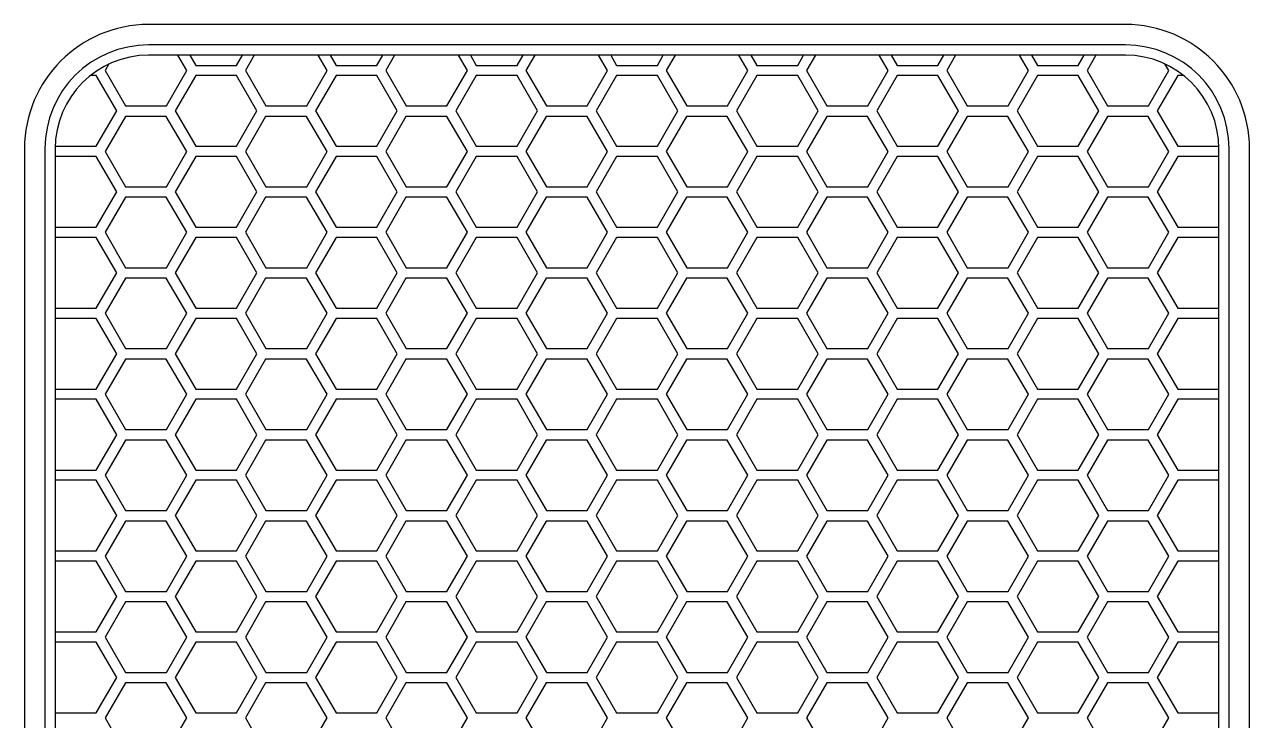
# Model space of a CAD drawing. Header units: inches. Extents: x -1.88 to 1.88, y -2.45 to 1.88.
# Drawn here: x -1.875 to 1.875, y -0.256 to 1.875 of the extents above; entities that cross this region are included whole.
import ezdxf

# ---------------------------------------------------------------- set-up
doc = ezdxf.new("R2010")
doc.units = ezdxf.units.IN
doc.header["$MEASUREMENT"] = 0

msp = doc.modelspace()

# ---------------------------------------------------------------- linework, layer by layer
at = {"color": 7, "linetype": 'Continuous'}
for p, q in [((1.495, 1.875), (-1.495, 1.875)), ((1.495, 1.8125), (-1.495, 1.8125)), ((1.495, 1.7812), (-1.495, 1.7812)), ((-1.875, 1.495), (-1.875, -1.495)), ((-1.8125, 1.495), (-1.8125, -1.495)), ((-1.7812, 1.495), (-1.7812, -1.495)), ((1.7812, -1.495), (1.7812, 1.495)), ((1.8125, -1.495), (1.8125, 1.495)), ((1.875, -1.495), (1.875, 1.495))]:
    msp.add_line(p, q, dxfattribs=at)
at = {"color": 7, "linetype": 'Continuous', "lineweight": 25}
for p, q in [((1.495, 1.8125), (-1.495, 1.8125)), ((1.495, 1.7812), (-1.495, 1.7812)), ((-1.3782, 1.7343), (-1.4058, 1.7812)), ((-1.3689, 1.7812), (-1.3508, 1.7499)), ((-1.2258, 1.7499), (-1.2077, 1.7812)), ((-1.1716, 1.7812), (-1.1987, 1.7343)), ((-0.9487, 1.7343), (-0.9763, 1.7812)), ((-0.9394, 1.7812), (-0.9214, 1.7499)), ((-0.7964, 1.7499), (-0.7783, 1.7812)), ((-0.7422, 1.7812), (-0.7693, 1.7343)), ((-0.5193, 1.7343), (-0.5469, 1.7812)), ((-0.51, 1.7812), (-0.4919, 1.7499)), ((-0.3669, 1.7499), (-0.3488, 1.7812)), ((-0.3128, 1.7812), (-0.3399, 1.7343)), ((-0.0899, 1.7343), (-0.1175, 1.7812)), ((-0.0806, 1.7812), (-0.0625, 1.7499)), ((0.0625, 1.7499), (0.0806, 1.7812)), ((0.1167, 1.7812), (0.0896, 1.7343)), ((0.3396, 1.7343), (0.3119, 1.7812)), ((0.3488, 1.7812), (0.3669, 1.7499)), ((0.4919, 1.7499), (0.51, 1.7812)), ((0.5461, 1.7812), (0.519, 1.7343)), ((0.769, 1.7343), (0.7414, 1.7812)), ((0.7783, 1.7812), (0.7964, 1.7499)), ((0.9214, 1.7499), (0.9394, 1.7812)), ((0.9755, 1.7812), (0.9484, 1.7343)), ((1.1984, 1.7343), (1.1708, 1.7812)), ((1.2077, 1.7812), (1.2258, 1.7499)), ((1.3508, 1.7499), (1.3689, 1.7812)), ((1.405, 1.7812), (1.3779, 1.7343)), ((-1.6167, 1.7541), (-1.6282, 1.7343)), ((-1.6282, 1.7343), (-1.5657, 1.626)), ((-1.4407, 1.626), (-1.3782, 1.7343)), ((-1.3508, 1.7499), (-1.2258, 1.7499)), ((-1.1987, 1.7343), (-1.1362, 1.626)), ((-1.0112, 1.626), (-0.9487, 1.7343)), ((-0.9214, 1.7499), (-0.7964, 1.7499)), ((-0.7693, 1.7343), (-0.7068, 1.626)), ((-0.5818, 1.626), (-0.5193, 1.7343)), ((-0.4919, 1.7499), (-0.3669, 1.7499)), ((-0.3399, 1.7343), (-0.2774, 1.626)), ((-0.1524, 1.626), (-0.0899, 1.7343)), ((-0.0625, 1.7499), (0.0625, 1.7499)), ((0.0896, 1.7343), (0.1521, 1.626)), ((0.2771, 1.626), (0.3396, 1.7343)), ((0.3669, 1.7499), (0.4919, 1.7499)), ((0.519, 1.7343), (0.5815, 1.626)), ((0.7065, 1.626), (0.769, 1.7343)), ((0.7964, 1.7499), (0.9214, 1.7499)), ((0.9484, 1.7343), (1.0109, 1.626)), ((1.1359, 1.626), (1.1984, 1.7343)), ((1.2258, 1.7499), (1.3508, 1.7499)), ((1.3779, 1.7343), (1.4404, 1.626)), ((1.5654, 1.626), (1.6279, 1.7343)), ((1.6279, 1.7343), (1.616, 1.7544)), ((-1.6552, 1.7187), (-1.6736, 1.7187)), ((-1.5927, 1.6104), (-1.6552, 1.7187)), ((-1.3508, 1.7187), (-1.4133, 1.6104)), ((-1.2258, 1.7187), (-1.3508, 1.7187)), ((-1.1633, 1.6104), (-1.2258, 1.7187)), ((-0.9214, 1.7187), (-0.9839, 1.6104)), ((-0.7964, 1.7187), (-0.9214, 1.7187)), ((-0.7339, 1.6104), (-0.7964, 1.7187)), ((-0.4919, 1.7187), (-0.5544, 1.6104)), ((-0.3669, 1.7187), (-0.4919, 1.7187)), ((-0.3044, 1.6104), (-0.3669, 1.7187)), ((-0.0625, 1.7187), (-0.125, 1.6104)), ((0.0625, 1.7187), (-0.0625, 1.7187)), ((0.125, 1.6104), (0.0625, 1.7187)), ((0.3669, 1.7187), (0.3044, 1.6104)), ((0.4919, 1.7187), (0.3669, 1.7187)), ((0.5544, 1.6104), (0.4919, 1.7187)), ((0.7964, 1.7187), (0.7339, 1.6104)), ((0.9214, 1.7187), (0.7964, 1.7187)), ((0.9839, 1.6104), (0.9214, 1.7187)), ((1.2258, 1.7187), (1.1633, 1.6104)), ((1.3508, 1.7187), (1.2258, 1.7187)), ((1.4133, 1.6104), (1.3508, 1.7187)), ((1.6552, 1.7187), (1.5927, 1.6104)), ((1.6736, 1.7187), (1.6552, 1.7187)), ((-1.5657, 1.626), (-1.4407, 1.626)), ((-1.1362, 1.626), (-1.0112, 1.626)), ((-0.7068, 1.626), (-0.5818, 1.626)), ((-0.2774, 1.626), (-0.1524, 1.626)), ((0.1521, 1.626), (0.2771, 1.626)), ((0.5815, 1.626), (0.7065, 1.626)), ((1.0109, 1.626), (1.1359, 1.626)), ((1.4404, 1.626), (1.5654, 1.626)), ((-1.6552, 1.5022), (-1.5927, 1.6104)), ((-1.5662, 1.5938), (-1.6282, 1.4865)), ((-1.4412, 1.5938), (-1.5662, 1.5938)), ((-1.3782, 1.4865), (-1.4412, 1.5938)), ((-1.4133, 1.6104), (-1.3508, 1.5022)), ((-1.2258, 1.5022), (-1.1633, 1.6104)), ((-1.1368, 1.5938), (-1.1987, 1.4865)), ((-1.0118, 1.5938), (-1.1368, 1.5938)), ((-0.9487, 1.4865), (-1.0118, 1.5938)), ((-0.9839, 1.6104), (-0.9214, 1.5022)), ((-0.7964, 1.5022), (-0.7339, 1.6104)), ((-0.7074, 1.5938), (-0.7693, 1.4865)), ((-0.5824, 1.5938), (-0.7074, 1.5938)), ((-0.5193, 1.4865), (-0.5824, 1.5938)), ((-0.5544, 1.6104), (-0.4919, 1.5022)), ((-0.3669, 1.5022), (-0.3044, 1.6104)), ((-0.278, 1.5938), (-0.3399, 1.4865)), ((-0.153, 1.5938), (-0.278, 1.5938)), ((-0.0899, 1.4865), (-0.153, 1.5938)), ((-0.125, 1.6104), (-0.0625, 1.5022)), ((0.0625, 1.5022), (0.125, 1.6104)), ((0.1515, 1.5938), (0.0896, 1.4865)), ((0.2765, 1.5938), (0.1515, 1.5938)), ((0.3396, 1.4865), (0.2765, 1.5938)), ((0.3044, 1.6104), (0.3669, 1.5022)), ((0.4919, 1.5022), (0.5544, 1.6104)), ((0.5809, 1.5938), (0.519, 1.4865)), ((0.7059, 1.5938), (0.5809, 1.5938)), ((0.769, 1.4865), (0.7059, 1.5938)), ((0.7339, 1.6104), (0.7964, 1.5022)), ((0.9214, 1.5022), (0.9839, 1.6104)), ((1.0103, 1.5938), (0.9484, 1.4865)), ((1.1353, 1.5938), (1.0103, 1.5938)), ((1.1984, 1.4865), (1.1353, 1.5938)), ((1.1633, 1.6104), (1.2258, 1.5022)), ((1.3508, 1.5022), (1.4133, 1.6104)), ((1.4398, 1.5938), (1.3779, 1.4865)), ((1.5648, 1.5938), (1.4398, 1.5938)), ((1.6279, 1.4865), (1.5648, 1.5938)), ((1.5927, 1.6104), (1.6552, 1.5022)), ((-1.7811, 1.5037), (-1.7802, 1.5022)), ((-1.7802, 1.5022), (-1.6552, 1.5022)), ((-1.3508, 1.5022), (-1.2258, 1.5022)), ((-0.9214, 1.5022), (-0.7964, 1.5022)), ((-0.4919, 1.5022), (-0.3669, 1.5022)), ((-0.0625, 1.5022), (0.0625, 1.5022)), ((0.3669, 1.5022), (0.4919, 1.5022)), ((0.7964, 1.5022), (0.9214, 1.5022)), ((1.2258, 1.5022), (1.3508, 1.5022)), ((1.6552, 1.5022), (1.7802, 1.5022)), ((1.7802, 1.5022), (1.7811, 1.5037)), ((-1.8125, 1.495), (-1.8125, -1.495)), ((-1.7812, 1.495), (-1.7812, -1.495)), ((-1.7802, 1.4709), (-1.7812, 1.4691)), ((-1.6552, 1.4709), (-1.7802, 1.4709)), ((-1.5927, 1.3627), (-1.6552, 1.4709)), ((-1.6282, 1.4865), (-1.5657, 1.3783)), ((-1.4407, 1.3783), (-1.3782, 1.4865)), ((-1.3508, 1.4709), (-1.4133, 1.3627)), ((-1.2258, 1.4709), (-1.3508, 1.4709)), ((-1.1633, 1.3627), (-1.2258, 1.4709)), ((-1.1987, 1.4865), (-1.1362, 1.3783)), ((-1.0112, 1.3783), (-0.9487, 1.4865)), ((-0.9214, 1.4709), (-0.9839, 1.3627)), ((-0.7964, 1.4709), (-0.9214, 1.4709)), ((-0.7339, 1.3627), (-0.7964, 1.4709)), ((-0.7693, 1.4865), (-0.7068, 1.3783)), ((-0.5818, 1.3783), (-0.5193, 1.4865)), ((-0.4919, 1.4709), (-0.5544, 1.3627)), ((-0.3669, 1.4709), (-0.4919, 1.4709)), ((-0.3044, 1.3627), (-0.3669, 1.4709)), ((-0.3399, 1.4865), (-0.2774, 1.3783)), ((-0.1524, 1.3783), (-0.0899, 1.4865)), ((-0.0625, 1.4709), (-0.125, 1.3627)), ((0.0625, 1.4709), (-0.0625, 1.4709)), ((0.125, 1.3627), (0.0625, 1.4709)), ((0.0896, 1.4865), (0.1521, 1.3783)), ((0.2771, 1.3783), (0.3396, 1.4865)), ((0.3669, 1.4709), (0.3044, 1.3627)), ((0.4919, 1.4709), (0.3669, 1.4709)), ((0.5544, 1.3627), (0.4919, 1.4709)), ((0.519, 1.4865), (0.5815, 1.3783)), ((0.7065, 1.3783), (0.769, 1.4865)), ((0.7964, 1.4709), (0.7339, 1.3627)), ((0.9214, 1.4709), (0.7964, 1.4709)), ((0.9839, 1.3627), (0.9214, 1.4709)), ((0.9484, 1.4865), (1.0109, 1.3783)), ((1.1359, 1.3783), (1.1984, 1.4865)), ((1.2258, 1.4709), (1.1633, 1.3627)), ((1.3508, 1.4709), (1.2258, 1.4709)), ((1.4133, 1.3627), (1.3508, 1.4709)), ((1.3779, 1.4865), (1.4404, 1.3783)), ((1.5654, 1.3783), (1.6279, 1.4865)), ((1.6552, 1.4709), (1.5927, 1.3627)), ((1.7802, 1.4709), (1.6552, 1.4709)), ((1.7812, 1.4691), (1.7802, 1.4709)), ((1.7812, -1.495), (1.7812, 1.495)), ((1.8125, -1.495), (1.8125, 1.495)), ((-1.6552, 1.2544), (-1.5927, 1.3627)), ((-1.5657, 1.3783), (-1.4407, 1.3783)), ((-1.4133, 1.3627), (-1.3508, 1.2544)), ((-1.2258, 1.2544), (-1.1633, 1.3627)), ((-1.1362, 1.3783), (-1.0112, 1.3783)), ((-0.9839, 1.3627), (-0.9214, 1.2544)), ((-0.7964, 1.2544), (-0.7339, 1.3627)), ((-0.7068, 1.3783), (-0.5818, 1.3783)), ((-0.5544, 1.3627), (-0.4919, 1.2544)), ((-0.3669, 1.2544), (-0.3044, 1.3627)), ((-0.2774, 1.3783), (-0.1524, 1.3783)), ((-0.125, 1.3627), (-0.0625, 1.2544)), ((0.0625, 1.2544), (0.125, 1.3627)), ((0.1521, 1.3783), (0.2771, 1.3783)), ((0.3044, 1.3627), (0.3669, 1.2544)), ((0.4919, 1.2544), (0.5544, 1.3627)), ((0.5815, 1.3783), (0.7065, 1.3783)), ((0.7339, 1.3627), (0.7964, 1.2544)), ((0.9214, 1.2544), (0.9839, 1.3627)), ((1.0109, 1.3783), (1.1359, 1.3783)), ((1.1633, 1.3627), (1.2258, 1.2544)), ((1.3508, 1.2544), (1.4133, 1.3627)), ((1.4404, 1.3783), (1.5654, 1.3783)), ((1.5927, 1.3627), (1.6552, 1.2544)), ((-1.5662, 1.346), (-1.6282, 1.2388)), ((-1.4412, 1.346), (-1.5662, 1.346)), ((-1.3782, 1.2388), (-1.4412, 1.346)), ((-1.1368, 1.346), (-1.1987, 1.2388)), ((-1.0118, 1.346), (-1.1368, 1.346)), ((-0.9487, 1.2388), (-1.0118, 1.346)), ((-0.7074, 1.346), (-0.7693, 1.2388)), ((-0.5824, 1.346), (-0.7074, 1.346)), ((-0.5193, 1.2388), (-0.5824, 1.346)), ((-0.278, 1.346), (-0.3399, 1.2388)), ((-0.153, 1.346), (-0.278, 1.346)), ((-0.0899, 1.2388), (-0.153, 1.346)), ((0.1515, 1.346), (0.0896, 1.2388)), ((0.2765, 1.346), (0.1515, 1.346)), ((0.3396, 1.2388), (0.2765, 1.346)), ((0.5809, 1.346), (0.519, 1.2388)), ((0.7059, 1.346), (0.5809, 1.346)), ((0.769, 1.2388), (0.7059, 1.346)), ((1.0103, 1.346), (0.9484, 1.2388)), ((1.1353, 1.346), (1.0103, 1.346)), ((1.1984, 1.2388), (1.1353, 1.346)), ((1.4398, 1.346), (1.3779, 1.2388)), ((1.5648, 1.346), (1.4398, 1.346)), ((1.6279, 1.2388), (1.5648, 1.346)), ((-1.7812, 1.2562), (-1.7802, 1.2544)), ((-1.7802, 1.2544), (-1.6552, 1.2544)), ((-1.6282, 1.2388), (-1.5657, 1.1305)), ((-1.4407, 1.1305), (-1.3782, 1.2388)), ((-1.3508, 1.2544), (-1.2258, 1.2544)), ((-1.1987, 1.2388), (-1.1362, 1.1305)), ((-1.0112, 1.1305), (-0.9487, 1.2388)), ((-0.9214, 1.2544), (-0.7964, 1.2544)), ((-0.7693, 1.2388), (-0.7068, 1.1305)), ((-0.5818, 1.1305), (-0.5193, 1.2388)), ((-0.4919, 1.2544), (-0.3669, 1.2544)), ((-0.3399, 1.2388), (-0.2774, 1.1305)), ((-0.1524, 1.1305), (-0.0899, 1.2388)), ((-0.0625, 1.2544), (0.0625, 1.2544)), ((0.0896, 1.2388), (0.1521, 1.1305)), ((0.2771, 1.1305), (0.3396, 1.2388)), ((0.3669, 1.2544), (0.4919, 1.2544)), ((0.519, 1.2388), (0.5815, 1.1305)), ((0.7065, 1.1305), (0.769, 1.2388)), ((0.7964, 1.2544), (0.9214, 1.2544)), ((0.9484, 1.2388), (1.0109, 1.1305)), ((1.1359, 1.1305), (1.1984, 1.2388)), ((1.2258, 1.2544), (1.3508, 1.2544)), ((1.3779, 1.2388), (1.4404, 1.1305)), ((1.5654, 1.1305), (1.6279, 1.2388)), ((1.6552, 1.2544), (1.7802, 1.2544)), ((1.7802, 1.2544), (1.7812, 1.2562)), ((-1.7802, 1.2232), (-1.7812, 1.2214)), ((-1.6552, 1.2232), (-1.7802, 1.2232)), ((-1.5927, 1.1149), (-1.6552, 1.2232)), ((-1.3508, 1.2232), (-1.4133, 1.1149)), ((-1.2258, 1.2232), (-1.3508, 1.2232)), ((-1.1633, 1.1149), (-1.2258, 1.2232)), ((-0.9214, 1.2232), (-0.9839, 1.1149)), ((-0.7964, 1.2232), (-0.9214, 1.2232)), ((-0.7339, 1.1149), (-0.7964, 1.2232)), ((-0.4919, 1.2232), (-0.5544, 1.1149)), ((-0.3669, 1.2232), (-0.4919, 1.2232)), ((-0.3044, 1.1149), (-0.3669, 1.2232)), ((-0.0625, 1.2232), (-0.125, 1.1149)), ((0.0625, 1.2232), (-0.0625, 1.2232)), ((0.125, 1.1149), (0.0625, 1.2232)), ((0.3669, 1.2232), (0.3044, 1.1149)), ((0.4919, 1.2232), (0.3669, 1.2232)), ((0.5544, 1.1149), (0.4919, 1.2232)), ((0.7964, 1.2232), (0.7339, 1.1149)), ((0.9214, 1.2232), (0.7964, 1.2232)), ((0.9839, 1.1149), (0.9214, 1.2232)), ((1.2258, 1.2232), (1.1633, 1.1149)), ((1.3508, 1.2232), (1.2258, 1.2232)), ((1.4133, 1.1149), (1.3508, 1.2232)), ((1.6552, 1.2232), (1.5927, 1.1149)), ((1.7802, 1.2232), (1.6552, 1.2232)), ((1.7812, 1.2214), (1.7802, 1.2232)), ((-1.5657, 1.1305), (-1.4407, 1.1305)), ((-1.1362, 1.1305), (-1.0112, 1.1305)), ((-0.7068, 1.1305), (-0.5818, 1.1305)), ((-0.2774, 1.1305), (-0.1524, 1.1305)), ((0.1521, 1.1305), (0.2771, 1.1305)), ((0.5815, 1.1305), (0.7065, 1.1305)), ((1.0109, 1.1305), (1.1359, 1.1305)), ((1.4404, 1.1305), (1.5654, 1.1305)), ((-1.6552, 1.0066), (-1.5927, 1.1149)), ((-1.5662, 1.0983), (-1.6282, 0.991)), ((-1.4412, 1.0983), (-1.5662, 1.0983)), ((-1.3782, 0.991), (-1.4412, 1.0983)), ((-1.4133, 1.1149), (-1.3508, 1.0066)), ((-1.2258, 1.0066), (-1.1633, 1.1149)), ((-1.1368, 1.0983), (-1.1987, 0.991)), ((-1.0118, 1.0983), (-1.1368, 1.0983)), ((-0.9487, 0.991), (-1.0118, 1.0983)), ((-0.9839, 1.1149), (-0.9214, 1.0066)), ((-0.7964, 1.0066), (-0.7339, 1.1149)), ((-0.7074, 1.0983), (-0.7693, 0.991)), ((-0.5824, 1.0983), (-0.7074, 1.0983)), ((-0.5193, 0.991), (-0.5824, 1.0983)), ((-0.5544, 1.1149), (-0.4919, 1.0066)), ((-0.3669, 1.0066), (-0.3044, 1.1149)), ((-0.278, 1.0983), (-0.3399, 0.991)), ((-0.153, 1.0983), (-0.278, 1.0983)), ((-0.0899, 0.991), (-0.153, 1.0983)), ((-0.125, 1.1149), (-0.0625, 1.0066)), ((0.0625, 1.0066), (0.125, 1.1149)), ((0.1515, 1.0983), (0.0896, 0.991)), ((0.2765, 1.0983), (0.1515, 1.0983)), ((0.3396, 0.991), (0.2765, 1.0983)), ((0.3044, 1.1149), (0.3669, 1.0066)), ((0.4919, 1.0066), (0.5544, 1.1149)), ((0.5809, 1.0983), (0.519, 0.991)), ((0.7059, 1.0983), (0.5809, 1.0983)), ((0.769, 0.991), (0.7059, 1.0983)), ((0.7339, 1.1149), (0.7964, 1.0066)), ((0.9214, 1.0066), (0.9839, 1.1149)), ((1.0103, 1.0983), (0.9484, 0.991)), ((1.1353, 1.0983), (1.0103, 1.0983)), ((1.1984, 0.991), (1.1353, 1.0983)), ((1.1633, 1.1149), (1.2258, 1.0066)), ((1.3508, 1.0066), (1.4133, 1.1149)), ((1.4398, 1.0983), (1.3779, 0.991)), ((1.5648, 1.0983), (1.4398, 1.0983)), ((1.6279, 0.991), (1.5648, 1.0983)), ((1.5927, 1.1149), (1.6552, 1.0066)), ((-1.7812, 1.0084), (-1.7802, 1.0066)), ((-1.7802, 0.9754), (-1.7812, 0.9736)), ((-1.7802, 1.0066), (-1.6552, 1.0066)), ((-1.6552, 0.9754), (-1.7802, 0.9754)), ((-1.5927, 0.8671), (-1.6552, 0.9754)), ((-1.6282, 0.991), (-1.5657, 0.8828)), ((-1.4407, 0.8828), (-1.3782, 0.991)), ((-1.3508, 0.9754), (-1.4133, 0.8671)), ((-1.3508, 1.0066), (-1.2258, 1.0066)), ((-1.2258, 0.9754), (-1.3508, 0.9754)), ((-1.1633, 0.8671), (-1.2258, 0.9754)), ((-1.1987, 0.991), (-1.1362, 0.8828)), ((-1.0112, 0.8828), (-0.9487, 0.991)), ((-0.9214, 0.9754), (-0.9839, 0.8671)), ((-0.9214, 1.0066), (-0.7964, 1.0066)), ((-0.7964, 0.9754), (-0.9214, 0.9754)), ((-0.7339, 0.8671), (-0.7964, 0.9754)), ((-0.7693, 0.991), (-0.7068, 0.8828)), ((-0.5818, 0.8828), (-0.5193, 0.991)), ((-0.4919, 0.9754), (-0.5544, 0.8671)), ((-0.4919, 1.0066), (-0.3669, 1.0066)), ((-0.3669, 0.9754), (-0.4919, 0.9754)), ((-0.3044, 0.8671), (-0.3669, 0.9754)), ((-0.3399, 0.991), (-0.2774, 0.8828)), ((-0.1524, 0.8828), (-0.0899, 0.991)), ((-0.0625, 0.9754), (-0.125, 0.8671)), ((-0.0625, 1.0066), (0.0625, 1.0066)), ((0.0625, 0.9754), (-0.0625, 0.9754)), ((0.125, 0.8671), (0.0625, 0.9754)), ((0.0896, 0.991), (0.1521, 0.8828)), ((0.2771, 0.8828), (0.3396, 0.991)), ((0.3669, 0.9754), (0.3044, 0.8671)), ((0.3669, 1.0066), (0.4919, 1.0066)), ((0.4919, 0.9754), (0.3669, 0.9754)), ((0.5544, 0.8671), (0.4919, 0.9754)), ((0.519, 0.991), (0.5815, 0.8828)), ((0.7065, 0.8828), (0.769, 0.991)), ((0.7964, 0.9754), (0.7339, 0.8671)), ((0.7964, 1.0066), (0.9214, 1.0066)), ((0.9214, 0.9754), (0.7964, 0.9754)), ((0.9839, 0.8671), (0.9214, 0.9754)), ((0.9484, 0.991), (1.0109, 0.8828)), ((1.1359, 0.8828), (1.1984, 0.991)), ((1.2258, 0.9754), (1.1633, 0.8671)), ((1.2258, 1.0066), (1.3508, 1.0066)), ((1.3508, 0.9754), (1.2258, 0.9754)), ((1.4133, 0.8671), (1.3508, 0.9754)), ((1.3779, 0.991), (1.4404, 0.8828)), ((1.5654, 0.8828), (1.6279, 0.991)), ((1.6552, 0.9754), (1.5927, 0.8671)), ((1.6552, 1.0066), (1.7802, 1.0066)), ((1.7802, 0.9754), (1.6552, 0.9754)), ((1.7802, 1.0066), (1.7812, 1.0084)), ((1.7812, 0.9736), (1.7802, 0.9754)), ((-1.6552, 0.7589), (-1.5927, 0.8671)), ((-1.5657, 0.8828), (-1.4407, 0.8828)), ((-1.4133, 0.8671), (-1.3508, 0.7589)), ((-1.2258, 0.7589), (-1.1633, 0.8671)), ((-1.1362, 0.8828), (-1.0112, 0.8828)), ((-0.9839, 0.8671), (-0.9214, 0.7589)), ((-0.7964, 0.7589), (-0.7339, 0.8671)), ((-0.7068, 0.8828), (-0.5818, 0.8828)), ((-0.5544, 0.8671), (-0.4919, 0.7589)), ((-0.3669, 0.7589), (-0.3044, 0.8671)), ((-0.2774, 0.8828), (-0.1524, 0.8828)), ((-0.125, 0.8671), (-0.0625, 0.7589)), ((0.0625, 0.7589), (0.125, 0.8671)), ((0.1521, 0.8828), (0.2771, 0.8828)), ((0.3044, 0.8671), (0.3669, 0.7589)), ((0.4919, 0.7589), (0.5544, 0.8671)), ((0.5815, 0.8828), (0.7065, 0.8828)), ((0.7339, 0.8671), (0.7964, 0.7589)), ((0.9214, 0.7589), (0.9839, 0.8671)), ((1.0109, 0.8828), (1.1359, 0.8828)), ((1.1633, 0.8671), (1.2258, 0.7589)), ((1.3508, 0.7589), (1.4133, 0.8671)), ((1.4404, 0.8828), (1.5654, 0.8828)), ((1.5927, 0.8671), (1.6552, 0.7589)), ((-1.5662, 0.8505), (-1.6282, 0.7433)), ((-1.4412, 0.8505), (-1.5662, 0.8505)), ((-1.3782, 0.7433), (-1.4412, 0.8505)), ((-1.1368, 0.8505), (-1.1987, 0.7433)), ((-1.0118, 0.8505), (-1.1368, 0.8505)), ((-0.9487, 0.7433), (-1.0118, 0.8505)), ((-0.7074, 0.8505), (-0.7693, 0.7433)), ((-0.5824, 0.8505), (-0.7074, 0.8505)), ((-0.5193, 0.7433), (-0.5824, 0.8505)), ((-0.278, 0.8505), (-0.3399, 0.7433)), ((-0.153, 0.8505), (-0.278, 0.8505)), ((-0.0899, 0.7433), (-0.153, 0.8505)), ((0.1515, 0.8505), (0.0896, 0.7433)), ((0.2765, 0.8505), (0.1515, 0.8505)), ((0.3396, 0.7433), (0.2765, 0.8505)), ((0.5809, 0.8505), (0.519, 0.7433)), ((0.7059, 0.8505), (0.5809, 0.8505)), ((0.769, 0.7433), (0.7059, 0.8505)), ((1.0103, 0.8505), (0.9484, 0.7433)), ((1.1353, 0.8505), (1.0103, 0.8505)), ((1.1984, 0.7433), (1.1353, 0.8505)), ((1.4398, 0.8505), (1.3779, 0.7433)), ((1.5648, 0.8505), (1.4398, 0.8505)), ((1.6279, 0.7433), (1.5648, 0.8505)), ((-1.7812, 0.7607), (-1.7802, 0.7589)), ((-1.7802, 0.7589), (-1.6552, 0.7589)), ((-1.3508, 0.7589), (-1.2258, 0.7589)), ((-0.9214, 0.7589), (-0.7964, 0.7589)), ((-0.4919, 0.7589), (-0.3669, 0.7589)), ((-0.0625, 0.7589), (0.0625, 0.7589)), ((0.3669, 0.7589), (0.4919, 0.7589)), ((0.7964, 0.7589), (0.9214, 0.7589)), ((1.2258, 0.7589), (1.3508, 0.7589)), ((1.6552, 0.7589), (1.7802, 0.7589)), ((1.7802, 0.7589), (1.7812, 0.7607)), ((-1.7802, 0.7276), (-1.7812, 0.7259)), ((-1.6552, 0.7276), (-1.7802, 0.7276)), ((-1.5927, 0.6194), (-1.6552, 0.7276)), ((-1.6282, 0.7433), (-1.5657, 0.635)), ((-1.4407, 0.635), (-1.3782, 0.7433)), ((-1.3508, 0.7276), (-1.4133, 0.6194)), ((-1.2258, 0.7276), (-1.3508, 0.7276)), ((-1.1633, 0.6194), (-1.2258, 0.7276)), ((-1.1987, 0.7433), (-1.1362, 0.635)), ((-1.0112, 0.635), (-0.9487, 0.7433)), ((-0.9214, 0.7276), (-0.9839, 0.6194)), ((-0.7964, 0.7276), (-0.9214, 0.7276)), ((-0.7339, 0.6194), (-0.7964, 0.7276)), ((-0.7693, 0.7433), (-0.7068, 0.635)), ((-0.5818, 0.635), (-0.5193, 0.7433)), ((-0.4919, 0.7276), (-0.5544, 0.6194)), ((-0.3669, 0.7276), (-0.4919, 0.7276)), ((-0.3044, 0.6194), (-0.3669, 0.7276)), ((-0.3399, 0.7433), (-0.2774, 0.635)), ((-0.1524, 0.635), (-0.0899, 0.7433)), ((-0.0625, 0.7276), (-0.125, 0.6194)), ((0.0625, 0.7276), (-0.0625, 0.7276)), ((0.125, 0.6194), (0.0625, 0.7276)), ((0.0896, 0.7433), (0.1521, 0.635)), ((0.2771, 0.635), (0.3396, 0.7433)), ((0.3669, 0.7276), (0.3044, 0.6194)), ((0.4919, 0.7276), (0.3669, 0.7276)), ((0.5544, 0.6194), (0.4919, 0.7276)), ((0.519, 0.7433), (0.5815, 0.635)), ((0.7065, 0.635), (0.769, 0.7433)), ((0.7964, 0.7276), (0.7339, 0.6194)), ((0.9214, 0.7276), (0.7964, 0.7276)), ((0.9839, 0.6194), (0.9214, 0.7276)), ((0.9484, 0.7433), (1.0109, 0.635)), ((1.1359, 0.635), (1.1984, 0.7433)), ((1.2258, 0.7276), (1.1633, 0.6194)), ((1.3508, 0.7276), (1.2258, 0.7276)), ((1.4133, 0.6194), (1.3508, 0.7276)), ((1.3779, 0.7433), (1.4404, 0.635)), ((1.5654, 0.635), (1.6279, 0.7433)), ((1.6552, 0.7276), (1.5927, 0.6194)), ((1.7802, 0.7276), (1.6552, 0.7276)), ((1.7812, 0.7259), (1.7802, 0.7276)), ((-1.6552, 0.5111), (-1.5927, 0.6194)), ((-1.5662, 0.6028), (-1.6282, 0.4955)), ((-1.4412, 0.6028), (-1.5662, 0.6028)), ((-1.5657, 0.635), (-1.4407, 0.635)), ((-1.3782, 0.4955), (-1.4412, 0.6028)), ((-1.4133, 0.6194), (-1.3508, 0.5111)), ((-1.2258, 0.5111), (-1.1633, 0.6194)), ((-1.1368, 0.6028), (-1.1987, 0.4955)), ((-1.0118, 0.6028), (-1.1368, 0.6028)), ((-1.1362, 0.635), (-1.0112, 0.635)), ((-0.9487, 0.4955), (-1.0118, 0.6028)), ((-0.9839, 0.6194), (-0.9214, 0.5111)), ((-0.7964, 0.5111), (-0.7339, 0.6194)), ((-0.7074, 0.6028), (-0.7693, 0.4955)), ((-0.5824, 0.6028), (-0.7074, 0.6028)), ((-0.7068, 0.635), (-0.5818, 0.635)), ((-0.5193, 0.4955), (-0.5824, 0.6028)), ((-0.5544, 0.6194), (-0.4919, 0.5111)), ((-0.3669, 0.5111), (-0.3044, 0.6194)), ((-0.278, 0.6028), (-0.3399, 0.4955)), ((-0.153, 0.6028), (-0.278, 0.6028)), ((-0.2774, 0.635), (-0.1524, 0.635)), ((-0.0899, 0.4955), (-0.153, 0.6028)), ((-0.125, 0.6194), (-0.0625, 0.5111)), ((0.0625, 0.5111), (0.125, 0.6194)), ((0.1515, 0.6028), (0.0896, 0.4955)), ((0.2765, 0.6028), (0.1515, 0.6028)), ((0.1521, 0.635), (0.2771, 0.635)), ((0.3396, 0.4955), (0.2765, 0.6028)), ((0.3044, 0.6194), (0.3669, 0.5111)), ((0.4919, 0.5111), (0.5544, 0.6194)), ((0.5809, 0.6028), (0.519, 0.4955)), ((0.7059, 0.6028), (0.5809, 0.6028)), ((0.5815, 0.635), (0.7065, 0.635)), ((0.769, 0.4955), (0.7059, 0.6028)), ((0.7339, 0.6194), (0.7964, 0.5111)), ((0.9214, 0.5111), (0.9839, 0.6194)), ((1.0103, 0.6028), (0.9484, 0.4955)), ((1.1353, 0.6028), (1.0103, 0.6028)), ((1.0109, 0.635), (1.1359, 0.635)), ((1.1984, 0.4955), (1.1353, 0.6028)), ((1.1633, 0.6194), (1.2258, 0.5111)), ((1.3508, 0.5111), (1.4133, 0.6194)), ((1.4398, 0.6028), (1.3779, 0.4955)), ((1.5648, 0.6028), (1.4398, 0.6028)), ((1.4404, 0.635), (1.5654, 0.635)), ((1.6279, 0.4955), (1.5648, 0.6028)), ((1.5927, 0.6194), (1.6552, 0.5111)), ((-1.7812, 0.5129), (-1.7802, 0.5111)), ((-1.7802, 0.5111), (-1.6552, 0.5111)), ((-1.6282, 0.4955), (-1.5657, 0.3873)), ((-1.4407, 0.3873), (-1.3782, 0.4955)), ((-1.3508, 0.5111), (-1.2258, 0.5111)), ((-1.1987, 0.4955), (-1.1362, 0.3873)), ((-1.0112, 0.3873), (-0.9487, 0.4955)), ((-0.9214, 0.5111), (-0.7964, 0.5111)), ((-0.7693, 0.4955), (-0.7068, 0.3873)), ((-0.5818, 0.3873), (-0.5193, 0.4955)), ((-0.4919, 0.5111), (-0.3669, 0.5111)), ((-0.3399, 0.4955), (-0.2774, 0.3873)), ((-0.1524, 0.3873), (-0.0899, 0.4955)), ((-0.0625, 0.5111), (0.0625, 0.5111)), ((0.0896, 0.4955), (0.1521, 0.3873)), ((0.2771, 0.3873), (0.3396, 0.4955)), ((0.3669, 0.5111), (0.4919, 0.5111)), ((0.519, 0.4955), (0.5815, 0.3873)), ((0.7065, 0.3873), (0.769, 0.4955)), ((0.7964, 0.5111), (0.9214, 0.5111)), ((0.9484, 0.4955), (1.0109, 0.3873)), ((1.1359, 0.3873), (1.1984, 0.4955)), ((1.2258, 0.5111), (1.3508, 0.5111)), ((1.3779, 0.4955), (1.4404, 0.3873)), ((1.5654, 0.3873), (1.6279, 0.4955)), ((1.6552, 0.5111), (1.7802, 0.5111)), ((1.7802, 0.5111), (1.7812, 0.5129)), ((-1.7802, 0.4799), (-1.7812, 0.4781)), ((-1.6552, 0.4799), (-1.7802, 0.4799)), ((-1.5927, 0.3716), (-1.6552, 0.4799)), ((-1.3508, 0.4799), (-1.4133, 0.3716)), ((-1.2258, 0.4799), (-1.3508, 0.4799)), ((-1.1633, 0.3716), (-1.2258, 0.4799)), ((-0.9214, 0.4799), (-0.9839, 0.3716)), ((-0.7964, 0.4799), (-0.9214, 0.4799)), ((-0.7339, 0.3716), (-0.7964, 0.4799)), ((-0.4919, 0.4799), (-0.5544, 0.3716)), ((-0.3669, 0.4799), (-0.4919, 0.4799)), ((-0.3044, 0.3716), (-0.3669, 0.4799)), ((-0.0625, 0.4799), (-0.125, 0.3716)), ((0.0625, 0.4799), (-0.0625, 0.4799)), ((0.125, 0.3716), (0.0625, 0.4799)), ((0.3669, 0.4799), (0.3044, 0.3716)), ((0.4919, 0.4799), (0.3669, 0.4799)), ((0.5544, 0.3716), (0.4919, 0.4799)), ((0.7964, 0.4799), (0.7339, 0.3716)), ((0.9214, 0.4799), (0.7964, 0.4799)), ((0.9839, 0.3716), (0.9214, 0.4799)), ((1.2258, 0.4799), (1.1633, 0.3716)), ((1.3508, 0.4799), (1.2258, 0.4799)), ((1.4133, 0.3716), (1.3508, 0.4799)), ((1.6552, 0.4799), (1.5927, 0.3716)), ((1.7802, 0.4799), (1.6552, 0.4799)), ((1.7812, 0.4781), (1.7802, 0.4799)), ((-1.5657, 0.3873), (-1.4407, 0.3873)), ((-1.1362, 0.3873), (-1.0112, 0.3873)), ((-0.7068, 0.3873), (-0.5818, 0.3873)), ((-0.2774, 0.3873), (-0.1524, 0.3873)), ((0.1521, 0.3873), (0.2771, 0.3873)), ((0.5815, 0.3873), (0.7065, 0.3873)), ((1.0109, 0.3873), (1.1359, 0.3873)), ((1.4404, 0.3873), (1.5654, 0.3873)), ((-1.6552, 0.2634), (-1.5927, 0.3716)), ((-1.5662, 0.355), (-1.6282, 0.2478)), ((-1.4412, 0.355), (-1.5662, 0.355)), ((-1.3782, 0.2478), (-1.4412, 0.355)), ((-1.4133, 0.3716), (-1.3508, 0.2634)), ((-1.2258, 0.2634), (-1.1633, 0.3716)), ((-1.1368, 0.355), (-1.1987, 0.2478)), ((-1.0118, 0.355), (-1.1368, 0.355)), ((-0.9487, 0.2478), (-1.0118, 0.355)), ((-0.9839, 0.3716), (-0.9214, 0.2634)), ((-0.7964, 0.2634), (-0.7339, 0.3716)), ((-0.7074, 0.355), (-0.7693, 0.2478)), ((-0.5824, 0.355), (-0.7074, 0.355)), ((-0.5193, 0.2478), (-0.5824, 0.355)), ((-0.5544, 0.3716), (-0.4919, 0.2634)), ((-0.3669, 0.2634), (-0.3044, 0.3716)), ((-0.278, 0.355), (-0.3399, 0.2478)), ((-0.153, 0.355), (-0.278, 0.355)), ((-0.0899, 0.2478), (-0.153, 0.355)), ((-0.125, 0.3716), (-0.0625, 0.2634)), ((0.0625, 0.2634), (0.125, 0.3716)), ((0.1515, 0.355), (0.0896, 0.2478)), ((0.2765, 0.355), (0.1515, 0.355)), ((0.3396, 0.2478), (0.2765, 0.355)), ((0.3044, 0.3716), (0.3669, 0.2634)), ((0.4919, 0.2634), (0.5544, 0.3716)), ((0.5809, 0.355), (0.519, 0.2478)), ((0.7059, 0.355), (0.5809, 0.355)), ((0.769, 0.2478), (0.7059, 0.355)), ((0.7339, 0.3716), (0.7964, 0.2634)), ((0.9214, 0.2634), (0.9839, 0.3716)), ((1.0103, 0.355), (0.9484, 0.2478)), ((1.1353, 0.355), (1.0103, 0.355)), ((1.1984, 0.2478), (1.1353, 0.355)), ((1.1633, 0.3716), (1.2258, 0.2634)), ((1.3508, 0.2634), (1.4133, 0.3716)), ((1.4398, 0.355), (1.3779, 0.2478)), ((1.5648, 0.355), (1.4398, 0.355)), ((1.6279, 0.2478), (1.5648, 0.355)), ((1.5927, 0.3716), (1.6552, 0.2634)), ((-1.7812, 0.2652), (-1.7802, 0.2634)), ((-1.7802, 0.2634), (-1.6552, 0.2634)), ((-1.3508, 0.2634), (-1.2258, 0.2634)), ((-0.9214, 0.2634), (-0.7964, 0.2634)), ((-0.4919, 0.2634), (-0.3669, 0.2634)), ((-0.0625, 0.2634), (0.0625, 0.2634)), ((0.3669, 0.2634), (0.4919, 0.2634)), ((0.7964, 0.2634), (0.9214, 0.2634)), ((1.2258, 0.2634), (1.3508, 0.2634)), ((1.6552, 0.2634), (1.7802, 0.2634)), ((1.7802, 0.2634), (1.7812, 0.2652)), ((-1.7802, 0.2321), (-1.7812, 0.2303)), ((-1.6552, 0.2321), (-1.7802, 0.2321)), ((-1.5927, 0.1239), (-1.6552, 0.2321)), ((-1.6282, 0.2478), (-1.5657, 0.1395)), ((-1.4407, 0.1395), (-1.3782, 0.2478)), ((-1.3508, 0.2321), (-1.4133, 0.1239)), ((-1.2258, 0.2321), (-1.3508, 0.2321)), ((-1.1633, 0.1239), (-1.2258, 0.2321)), ((-1.1987, 0.2478), (-1.1362, 0.1395)), ((-1.0112, 0.1395), (-0.9487, 0.2478)), ((-0.9214, 0.2321), (-0.9839, 0.1239)), ((-0.7964, 0.2321), (-0.9214, 0.2321)), ((-0.7339, 0.1239), (-0.7964, 0.2321)), ((-0.7693, 0.2478), (-0.7068, 0.1395)), ((-0.5818, 0.1395), (-0.5193, 0.2478)), ((-0.4919, 0.2321), (-0.5544, 0.1239)), ((-0.3669, 0.2321), (-0.4919, 0.2321)), ((-0.3044, 0.1239), (-0.3669, 0.2321)), ((-0.3399, 0.2478), (-0.2774, 0.1395)), ((-0.1524, 0.1395), (-0.0899, 0.2478)), ((-0.0625, 0.2321), (-0.125, 0.1239)), ((0.0625, 0.2321), (-0.0625, 0.2321)), ((0.125, 0.1239), (0.0625, 0.2321)), ((0.0896, 0.2478), (0.1521, 0.1395)), ((0.2771, 0.1395), (0.3396, 0.2478)), ((0.3669, 0.2321), (0.3044, 0.1239)), ((0.4919, 0.2321), (0.3669, 0.2321)), ((0.5544, 0.1239), (0.4919, 0.2321)), ((0.519, 0.2478), (0.5815, 0.1395)), ((0.7065, 0.1395), (0.769, 0.2478)), ((0.7964, 0.2321), (0.7339, 0.1239)), ((0.9214, 0.2321), (0.7964, 0.2321)), ((0.9839, 0.1239), (0.9214, 0.2321)), ((0.9484, 0.2478), (1.0109, 0.1395)), ((1.1359, 0.1395), (1.1984, 0.2478)), ((1.2258, 0.2321), (1.1633, 0.1239)), ((1.3508, 0.2321), (1.2258, 0.2321)), ((1.4133, 0.1239), (1.3508, 0.2321)), ((1.3779, 0.2478), (1.4404, 0.1395)), ((1.5654, 0.1395), (1.6279, 0.2478)), ((1.6552, 0.2321), (1.5927, 0.1239)), ((1.7802, 0.2321), (1.6552, 0.2321)), ((1.7812, 0.2303), (1.7802, 0.2321)), ((-1.6552, 0.0156), (-1.5927, 0.1239)), ((-1.5657, 0.1395), (-1.4407, 0.1395)), ((-1.4133, 0.1239), (-1.3508, 0.0156)), ((-1.2258, 0.0156), (-1.1633, 0.1239)), ((-1.1362, 0.1395), (-1.0112, 0.1395)), ((-0.9839, 0.1239), (-0.9214, 0.0156)), ((-0.7964, 0.0156), (-0.7339, 0.1239)), ((-0.7068, 0.1395), (-0.5818, 0.1395)), ((-0.5544, 0.1239), (-0.4919, 0.0156)), ((-0.3669, 0.0156), (-0.3044, 0.1239)), ((-0.2774, 0.1395), (-0.1524, 0.1395)), ((-0.125, 0.1239), (-0.0625, 0.0156)), ((0.0625, 0.0156), (0.125, 0.1239)), ((0.1521, 0.1395), (0.2771, 0.1395)), ((0.3044, 0.1239), (0.3669, 0.0156)), ((0.4919, 0.0156), (0.5544, 0.1239)), ((0.5815, 0.1395), (0.7065, 0.1395)), ((0.7339, 0.1239), (0.7964, 0.0156)), ((0.9214, 0.0156), (0.9839, 0.1239)), ((1.0109, 0.1395), (1.1359, 0.1395)), ((1.1633, 0.1239), (1.2258, 0.0156)), ((1.3508, 0.0156), (1.4133, 0.1239)), ((1.4404, 0.1395), (1.5654, 0.1395)), ((1.5927, 0.1239), (1.6552, 0.0156)), ((-1.5662, 0.1072), (-1.6282, 0)), ((-1.4412, 0.1072), (-1.5662, 0.1072)), ((-1.3782, 0), (-1.4412, 0.1072)), ((-1.1368, 0.1072), (-1.1987, 0)), ((-1.0118, 0.1072), (-1.1368, 0.1072)), ((-0.9487, 0), (-1.0118, 0.1072)), ((-0.7074, 0.1072), (-0.7693, 0)), ((-0.5824, 0.1072), (-0.7074, 0.1072)), ((-0.5193, 0), (-0.5824, 0.1072)), ((-0.278, 0.1072), (-0.3399, 0)), ((-0.153, 0.1072), (-0.278, 0.1072)), ((-0.0899, 0), (-0.153, 0.1072)), ((0.1515, 0.1072), (0.0896, 0)), ((0.2765, 0.1072), (0.1515, 0.1072)), ((0.3396, 0), (0.2765, 0.1072)), ((0.5809, 0.1072), (0.519, 0)), ((0.7059, 0.1072), (0.5809, 0.1072)), ((0.769, 0), (0.7059, 0.1072)), ((1.0103, 0.1072), (0.9484, 0)), ((1.1353, 0.1072), (1.0103, 0.1072)), ((1.1984, 0), (1.1353, 0.1072)), ((1.4398, 0.1072), (1.3779, 0)), ((1.5648, 0.1072), (1.4398, 0.1072)), ((1.6279, 0), (1.5648, 0.1072)), ((-1.7812, 0.0174), (-1.7802, 0.0156)), ((-1.7802, 0.0156), (-1.6552, 0.0156)), ((-1.6282, 0), (-1.5657, -0.1083)), ((-1.4407, -0.1083), (-1.3782, 0)), ((-1.3508, 0.0156), (-1.2258, 0.0156)), ((-1.1987, 0), (-1.1362, -0.1083)), ((-1.0112, -0.1083), (-0.9487, 0)), ((-0.9214, 0.0156), (-0.7964, 0.0156)), ((-0.7693, 0), (-0.7068, -0.1083)), ((-0.5818, -0.1083), (-0.5193, 0)), ((-0.4919, 0.0156), (-0.3669, 0.0156)), ((-0.3399, 0), (-0.2774, -0.1083)), ((-0.1524, -0.1083), (-0.0899, 0)), ((-0.0625, 0.0156), (0.0625, 0.0156)), ((0.0896, 0), (0.1521, -0.1083)), ((0.2771, -0.1083), (0.3396, 0)), ((0.3669, 0.0156), (0.4919, 0.0156)), ((0.519, 0), (0.5815, -0.1083)), ((0.7065, -0.1083), (0.769, 0)), ((0.7964, 0.0156), (0.9214, 0.0156)), ((0.9484, 0), (1.0109, -0.1083)), ((1.1359, -0.1083), (1.1984, 0)), ((1.2258, 0.0156), (1.3508, 0.0156)), ((1.3779, 0), (1.4404, -0.1083)), ((1.5654, -0.1083), (1.6279, 0)), ((1.6552, 0.0156), (1.7802, 0.0156)), ((1.7802, 0.0156), (1.7812, 0.0174)), ((-1.7802, -0.0156), (-1.7812, -0.0174)), ((-1.6552, -0.0156), (-1.7802, -0.0156)), ((-1.5927, -0.1239), (-1.6552, -0.0156)), ((-1.3508, -0.0156), (-1.4133, -0.1239)), ((-1.2258, -0.0156), (-1.3508, -0.0156)), ((-1.1633, -0.1239), (-1.2258, -0.0156)), ((-0.9214, -0.0156), (-0.9839, -0.1239)), ((-0.7964, -0.0156), (-0.9214, -0.0156)), ((-0.7339, -0.1239), (-0.7964, -0.0156)), ((-0.4919, -0.0156), (-0.5544, -0.1239)), ((-0.3669, -0.0156), (-0.4919, -0.0156)), ((-0.3044, -0.1239), (-0.3669, -0.0156)), ((-0.0625, -0.0156), (-0.125, -0.1239)), ((0.0625, -0.0156), (-0.0625, -0.0156)), ((0.125, -0.1239), (0.0625, -0.0156)), ((0.3669, -0.0156), (0.3044, -0.1239)), ((0.4919, -0.0156), (0.3669, -0.0156)), ((0.5544, -0.1239), (0.4919, -0.0156)), ((0.7964, -0.0156), (0.7339, -0.1239)), ((0.9214, -0.0156), (0.7964, -0.0156)), ((0.9839, -0.1239), (0.9214, -0.0156)), ((1.2258, -0.0156), (1.1633, -0.1239)), ((1.3508, -0.0156), (1.2258, -0.0156)), ((1.4133, -0.1239), (1.3508, -0.0156)), ((1.6552, -0.0156), (1.5927, -0.1239)), ((1.7802, -0.0156), (1.6552, -0.0156)), ((1.7812, -0.0174), (1.7802, -0.0156)), ((-1.5657, -0.1083), (-1.4407, -0.1083)), ((-1.1362, -0.1083), (-1.0112, -0.1083)), ((-0.7068, -0.1083), (-0.5818, -0.1083)), ((-0.2774, -0.1083), (-0.1524, -0.1083)), ((0.1521, -0.1083), (0.2771, -0.1083)), ((0.5815, -0.1083), (0.7065, -0.1083)), ((1.0109, -0.1083), (1.1359, -0.1083)), ((1.4404, -0.1083), (1.5654, -0.1083)), ((-1.6552, -0.2321), (-1.5927, -0.1239)), ((-1.5662, -0.1405), (-1.6282, -0.2478)), ((-1.4412, -0.1405), (-1.5662, -0.1405)), ((-1.3782, -0.2478), (-1.4412, -0.1405)), ((-1.4133, -0.1239), (-1.3508, -0.2321)), ((-1.2258, -0.2321), (-1.1633, -0.1239)), ((-1.1368, -0.1405), (-1.1987, -0.2478)), ((-1.0118, -0.1405), (-1.1368, -0.1405)), ((-0.9487, -0.2478), (-1.0118, -0.1405)), ((-0.9839, -0.1239), (-0.9214, -0.2321)), ((-0.7964, -0.2321), (-0.7339, -0.1239)), ((-0.7074, -0.1405), (-0.7693, -0.2478)), ((-0.5824, -0.1405), (-0.7074, -0.1405)), ((-0.5193, -0.2478), (-0.5824, -0.1405)), ((-0.5544, -0.1239), (-0.4919, -0.2321)), ((-0.3669, -0.2321), (-0.3044, -0.1239)), ((-0.278, -0.1405), (-0.3399, -0.2478)), ((-0.153, -0.1405), (-0.278, -0.1405)), ((-0.0899, -0.2478), (-0.153, -0.1405)), ((-0.125, -0.1239), (-0.0625, -0.2321)), ((0.0625, -0.2321), (0.125, -0.1239)), ((0.1515, -0.1405), (0.0896, -0.2478)), ((0.2765, -0.1405), (0.1515, -0.1405)), ((0.3396, -0.2478), (0.2765, -0.1405)), ((0.3044, -0.1239), (0.3669, -0.2321)), ((0.4919, -0.2321), (0.5544, -0.1239)), ((0.5809, -0.1405), (0.519, -0.2478)), ((0.7059, -0.1405), (0.5809, -0.1405)), ((0.769, -0.2478), (0.7059, -0.1405)), ((0.7339, -0.1239), (0.7964, -0.2321)), ((0.9214, -0.2321), (0.9839, -0.1239)), ((1.0103, -0.1405), (0.9484, -0.2478)), ((1.1353, -0.1405), (1.0103, -0.1405)), ((1.1984, -0.2478), (1.1353, -0.1405)), ((1.1633, -0.1239), (1.2258, -0.2321)), ((1.3508, -0.2321), (1.4133, -0.1239)), ((1.4398, -0.1405), (1.3779, -0.2478)), ((1.5648, -0.1405), (1.4398, -0.1405)), ((1.6279, -0.2478), (1.5648, -0.1405)), ((1.5927, -0.1239), (1.6552, -0.2321)), ((-1.7812, -0.2303), (-1.7802, -0.2321)), ((-1.7802, -0.2321), (-1.6552, -0.2321)), ((-1.6282, -0.2478), (-1.5657, -0.356)), ((-1.4407, -0.356), (-1.3782, -0.2478)), ((-1.3508, -0.2321), (-1.2258, -0.2321)), ((-1.1987, -0.2478), (-1.1362, -0.356)), ((-1.0112, -0.356), (-0.9487, -0.2478)), ((-0.9214, -0.2321), (-0.7964, -0.2321)), ((-0.7693, -0.2478), (-0.7068, -0.356)), ((-0.5818, -0.356), (-0.5193, -0.2478)), ((-0.4919, -0.2321), (-0.3669, -0.2321)), ((-0.3399, -0.2478), (-0.2774, -0.356)), ((-0.1524, -0.356), (-0.0899, -0.2478)), ((-0.0625, -0.2321), (0.0625, -0.2321)), ((0.0896, -0.2478), (0.1521, -0.356)), ((0.2771, -0.356), (0.3396, -0.2478)), ((0.3669, -0.2321), (0.4919, -0.2321)), ((0.519, -0.2478), (0.5815, -0.356)), ((0.7065, -0.356), (0.769, -0.2478)), ((0.7964, -0.2321), (0.9214, -0.2321)), ((0.9484, -0.2478), (1.0109, -0.356)), ((1.1359, -0.356), (1.1984, -0.2478)), ((1.2258, -0.2321), (1.3508, -0.2321)), ((1.3779, -0.2478), (1.4404, -0.356)), ((1.5654, -0.356), (1.6279, -0.2478)), ((1.6552, -0.2321), (1.7802, -0.2321)), ((1.7802, -0.2321), (1.7812, -0.2303))]:
    msp.add_line(p, q, dxfattribs=at)
at = {"color": 7, "linetype": 'Continuous'}
for centre, radius, start, end in [((-1.495, 1.495), 0.38, 90, 180), ((1.495, 1.495), 0.38, 0, 90), ((-1.495, 1.495), 0.3175, 90, 180), ((1.495, 1.495), 0.3175, 0, 90), ((-1.495, 1.495), 0.2862, 90, 180), ((1.495, 1.495), 0.2863, 0, 90)]:
    msp.add_arc(centre, radius, start, end, dxfattribs=at)
at = {"color": 7, "linetype": 'Continuous', "lineweight": 25}
for centre, radius, start, end in [((-1.495, 1.495), 0.3175, 90, 180), ((1.495, 1.495), 0.3175, 0, 90), ((-1.495, 1.495), 0.2862, 90, 180), ((1.495, 1.495), 0.2863, 0, 90)]:
    msp.add_arc(centre, radius, start, end, dxfattribs=at)

doc.saveas('drawing.dxf')
